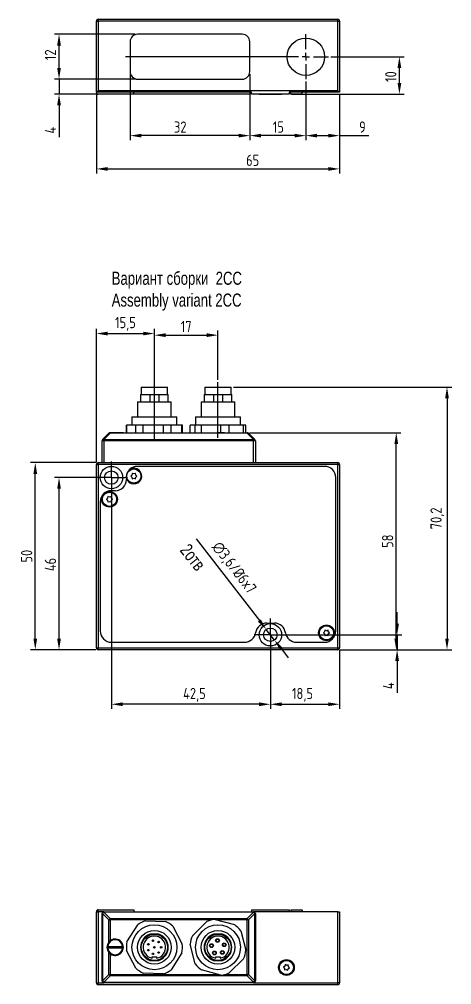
# Model space of a CAD drawing. Header units: millimetres. Extents: x -665 to 1947, y -360 to 733.
# Drawn here: x 863.9 to 979.5, y -360.2 to -102.2 of the extents above; entities that cross this region are included whole.
import ezdxf

# ---------------------------------------------------------------- set-up
doc = ezdxf.new("R2010")
doc.units = ezdxf.units.MM
doc.layers.add('FORMAT', color=7, linetype='Continuous')
doc.styles.add('GOSTw', font='gostw.shx')
doc.styles.add('SLDTEXTSTYLE1', font='TXT', dxfattribs={"width": 0.75})
doc.dimstyles.new('Vad-style', dxfattribs={"dimtxt": 3, "dimasz": 3, "dimexe": 1.25, "dimexo": 0.625, "dimgap": 0.8, "dimtad": 1, "dimtxsty": 'GOSTw', "dimcen": 2.5, "dimclrd": 1, "dimclre": 1, "dimclrt": 1, "dimazin": 0, "dimtfac": 1, "dimtmove": 0, "dimatfit": 3, "dimfxl": 0, "dimarcsym": 0})

# ---------------------------------------------------------------- blocks, each defined once
blk = doc.blocks.new('*D11')
at = {"color": 1, "lineweight": -2, "transparency": 16777216}
for p, q in [((940.49, -118.84), (940.49, -134.56)), ((949.49, -122.34), (949.49, -134.56)), ((943.49, -133.31), (946.49, -133.31)), ((949.49, -133.31), (957.34, -133.31))]:
    blk.add_line(p, q, dxfattribs=at)
at = {"color": 1, "transparency": 16777216}
for points in [[(943.49, -132.81), (943.49, -133.81), (940.49, -133.31)], [(946.49, -132.81), (946.49, -133.81), (949.49, -133.31)]]:
    blk.add_solid(points, dxfattribs=at)
at = {"layer": 'Defpoints', "color": 0, "transparency": 16777216}
for p in [(940.49, -118.22), (949.49, -121.72), (940.49, -133.31)]:
    blk.add_point(p, dxfattribs=at)
at = {"color": 1, "transparency": 16777216, "insert": (955.61, -129.51), "char_height": 3, "attachment_point": 2, "style": 'GOSTw'}
blk.add_mtext('9', dxfattribs=at)
blk = doc.blocks.new('*D12')
at = {"color": 1, "lineweight": -2, "transparency": 16777216}
for p, q in [((925.49, -116.84), (925.49, -134.56)), ((940.49, -118.84), (940.49, -134.56)), ((937.49, -133.31), (928.49, -133.31))]:
    blk.add_line(p, q, dxfattribs=at)
at = {"color": 1, "transparency": 16777216}
for points in [[(928.49, -132.81), (928.49, -133.81), (925.49, -133.31)], [(937.49, -132.81), (937.49, -133.81), (940.49, -133.31)]]:
    blk.add_solid(points, dxfattribs=at)
at = {"layer": 'Defpoints', "color": 0, "transparency": 16777216}
for p in [(925.49, -116.22), (940.49, -118.22), (925.49, -133.31)]:
    blk.add_point(p, dxfattribs=at)
at = {"color": 1, "transparency": 16777216, "insert": (933.13, -129.51), "char_height": 3, "attachment_point": 2, "style": 'GOSTw'}
blk.add_mtext('15', dxfattribs=at)
blk = doc.blocks.new('*D13')
at = {"color": 1, "lineweight": -2, "transparency": 16777216}
for p, q in [((893.49, -116.84), (893.49, -134.56)), ((925.49, -116.84), (925.49, -134.56)), ((922.49, -133.31), (896.49, -133.31))]:
    blk.add_line(p, q, dxfattribs=at)
at = {"color": 1, "transparency": 16777216}
for points in [[(896.49, -132.81), (896.49, -133.81), (893.49, -133.31)], [(922.49, -132.81), (922.49, -133.81), (925.49, -133.31)]]:
    blk.add_solid(points, dxfattribs=at)
at = {"layer": 'Defpoints', "color": 0, "transparency": 16777216}
for p in [(893.49, -116.22), (925.49, -116.22), (893.49, -133.31)]:
    blk.add_point(p, dxfattribs=at)
at = {"color": 1, "transparency": 16777216, "insert": (906.9, -129.51), "char_height": 3, "attachment_point": 2, "style": 'GOSTw'}
blk.add_mtext('32', dxfattribs=at)
blk = doc.blocks.new('*D14')
at = {"color": 1, "lineweight": -2, "transparency": 16777216}
for p, q in [((947.12, -112.22), (966.74, -112.22)), ((965.49, -119.22), (965.49, -115.22)), ((936.62, -122.22), (966.74, -122.22))]:
    blk.add_line(p, q, dxfattribs=at)
at = {"color": 1, "transparency": 16777216}
for points in [[(964.99, -115.22), (965.99, -115.22), (965.49, -112.22)], [(964.99, -119.22), (965.99, -119.22), (965.49, -122.22)]]:
    blk.add_solid(points, dxfattribs=at)
at = {"layer": 'Defpoints', "color": 0, "transparency": 16777216}
for p in [(946.49, -112.22), (965.49, -112.22), (935.99, -122.22)]:
    blk.add_point(p, dxfattribs=at)
at = {"color": 1, "transparency": 16777216, "insert": (961.69, -117.53), "char_height": 3, "attachment_point": 2, "rotation": 90, "style": 'GOSTw'}
blk.add_mtext('10', dxfattribs=at)
blk = doc.blocks.new('*D15')
at = {"color": 1, "lineweight": -2, "transparency": 16777216}
for p, q in [((874.49, -115.22), (874.49, -112.22)), ((894.87, -118.22), (873.24, -118.22)), ((874.49, -118.22), (874.49, -122.22)), ((925.37, -122.22), (873.24, -122.22)), ((874.49, -125.22), (874.49, -133.72))]:
    blk.add_line(p, q, dxfattribs=at)
at = {"color": 1, "transparency": 16777216}
for points in [[(873.99, -115.22), (874.99, -115.22), (874.49, -118.22)], [(873.99, -125.22), (874.99, -125.22), (874.49, -122.22)]]:
    blk.add_solid(points, dxfattribs=at)
at = {"layer": 'Defpoints', "color": 0, "transparency": 16777216}
for p in [(895.49, -118.22), (874.49, -122.22), (925.99, -122.22)]:
    blk.add_point(p, dxfattribs=at)
at = {"color": 1, "transparency": 16777216, "insert": (870.69, -131.85), "char_height": 3, "attachment_point": 2, "rotation": 90, "style": 'GOSTw'}
blk.add_mtext('4', dxfattribs=at)
blk = doc.blocks.new('*D16')
at = {"color": 1, "lineweight": -2, "transparency": 16777216}
for p, q in [((894.87, -106.22), (873.24, -106.22)), ((874.49, -115.22), (874.49, -109.22)), ((894.87, -118.22), (873.24, -118.22))]:
    blk.add_line(p, q, dxfattribs=at)
at = {"color": 1, "transparency": 16777216}
for points in [[(873.99, -109.22), (874.99, -109.22), (874.49, -106.22)], [(873.99, -115.22), (874.99, -115.22), (874.49, -118.22)]]:
    blk.add_solid(points, dxfattribs=at)
at = {"layer": 'Defpoints', "color": 0, "transparency": 16777216}
for p in [(874.49, -106.22), (895.49, -106.22), (895.49, -118.22)]:
    blk.add_point(p, dxfattribs=at)
at = {"color": 1, "transparency": 16777216, "insert": (870.69, -111.7), "char_height": 3, "attachment_point": 2, "rotation": 90, "style": 'GOSTw'}
blk.add_mtext('12', dxfattribs=at)
blk = doc.blocks.new('*D17')
at = {"color": 1, "lineweight": -2, "transparency": 16777216}
for p, q in [((884.49, -122.34), (884.49, -143.45)), ((949.49, -122.34), (949.49, -143.45)), ((887.49, -142.2), (946.49, -142.2))]:
    blk.add_line(p, q, dxfattribs=at)
at = {"color": 1, "transparency": 16777216}
for points in [[(887.49, -141.7), (887.49, -142.7), (884.49, -142.2)], [(946.49, -141.7), (946.49, -142.7), (949.49, -142.2)]]:
    blk.add_solid(points, dxfattribs=at)
at = {"layer": 'Defpoints', "color": 0, "transparency": 16777216}
for p in [(884.49, -121.72), (949.49, -121.72), (949.49, -142.2)]:
    blk.add_point(p, dxfattribs=at)
at = {"color": 1, "transparency": 16777216, "insert": (926.26, -138.4), "char_height": 3, "attachment_point": 2, "style": 'GOSTw'}
blk.add_mtext('65', dxfattribs=at)
blk = doc.blocks.new('SW_CENTERMARKSYMBOL_12')
at = {"layer": 'FORMAT', "color": 0}
for p, q in [((0, 2.5), (0, 4.3)), ((-2.5, 0), (-4.3, 0)), ((0, 0), (-2.5, 0)), ((0, 0), (0, 2.5)), ((0, 0), (2.5, 0)), ((0, 0), (0, -2.5)), ((2.5, 0), (4.3, 0)), ((0, -2.5), (0, -4.3))]:
    blk.add_line(p, q, dxfattribs=at)
blk = doc.blocks.new('SW_CENTERMARKSYMBOL_13')
at = {"layer": 'FORMAT', "color": 0}
for p, q in [((0, 2.5), (0, 4.3)), ((-2.5, 0), (-4.3, 0)), ((0, 0), (-2.5, 0)), ((0, 0), (0, 2.5)), ((0, 0), (2.5, 0)), ((0, 0), (0, -2.5)), ((2.5, 0), (4.3, 0)), ((0, -2.5), (0, -4.3))]:
    blk.add_line(p, q, dxfattribs=at)
blk = doc.blocks.new('*D60')
at = {"color": 1, "lineweight": -2, "transparency": 16777216}
for p, q in [((925.41, -212.69), (965.9, -212.69)), ((964.65, -267.69), (964.65, -215.69)), ((949.62, -270.69), (965.9, -270.69))]:
    blk.add_line(p, q, dxfattribs=at)
at = {"color": 1, "transparency": 16777216}
for points in [[(964.15, -215.69), (965.15, -215.69), (964.65, -212.69)], [(964.15, -267.69), (965.15, -267.69), (964.65, -270.69)]]:
    blk.add_solid(points, dxfattribs=at)
at = {"layer": 'Defpoints', "color": 0, "transparency": 16777216}
for p in [(924.79, -212.69), (964.65, -212.69), (948.99, -270.69)]:
    blk.add_point(p, dxfattribs=at)
at = {"color": 1, "transparency": 16777216, "insert": (962.35, -241.69), "char_height": 3, "attachment_point": 5, "rotation": 90, "style": 'GOSTw'}
blk.add_mtext('58', dxfattribs=at)
blk = doc.blocks.new('*D62')
at = {"color": 1, "lineweight": -2, "transparency": 16777216}
for p, q in [((884.37, -220.69), (866.89, -220.69)), ((868.14, -267.69), (868.14, -223.69)), ((884.37, -270.69), (866.89, -270.69))]:
    blk.add_line(p, q, dxfattribs=at)
at = {"color": 1, "transparency": 16777216}
for points in [[(867.64, -223.69), (868.64, -223.69), (868.14, -220.69)], [(867.64, -267.69), (868.64, -267.69), (868.14, -270.69)]]:
    blk.add_solid(points, dxfattribs=at)
at = {"layer": 'Defpoints', "color": 0, "transparency": 16777216}
for p in [(868.14, -220.69), (884.99, -220.69), (884.99, -270.69)]:
    blk.add_point(p, dxfattribs=at)
at = {"color": 1, "transparency": 16777216, "insert": (865.84, -245.69), "char_height": 3, "attachment_point": 5, "rotation": 90, "style": 'GOSTw'}
blk.add_mtext('50', dxfattribs=at)
blk = doc.blocks.new('*D63')
at = {"color": 1, "lineweight": -2, "transparency": 16777216}
for p, q in [((921.12, -200.49), (979.47, -200.49)), ((978.22, -203.49), (978.22, -267.69)), ((949.62, -270.69), (979.47, -270.69))]:
    blk.add_line(p, q, dxfattribs=at)
at = {"color": 1, "transparency": 16777216}
for points in [[(977.72, -203.49), (978.72, -203.49), (978.22, -200.49)], [(977.72, -267.69), (978.72, -267.69), (978.22, -270.69)]]:
    blk.add_solid(points, dxfattribs=at)
at = {"layer": 'Defpoints', "color": 0, "transparency": 16777216}
for p in [(920.49, -200.49), (948.99, -270.69), (978.22, -270.69)]:
    blk.add_point(p, dxfattribs=at)
at = {"color": 1, "transparency": 16777216, "insert": (975.64, -235.59), "char_height": 3, "attachment_point": 5, "rotation": 90, "style": 'GOSTw'}
blk.add_mtext('70,2', dxfattribs=at)
blk = doc.blocks.new('*D64')
at = {"color": 1, "lineweight": -2, "transparency": 16777216}
for p, q in [((884.49, -220.56), (884.49, -184.95)), ((899.99, -198.16), (899.99, -184.95)), ((887.49, -186.2), (896.99, -186.2))]:
    blk.add_line(p, q, dxfattribs=at)
at = {"color": 1, "transparency": 16777216}
for points in [[(887.49, -185.7), (887.49, -186.7), (884.49, -186.2)], [(896.99, -185.7), (896.99, -186.7), (899.99, -186.2)]]:
    blk.add_solid(points, dxfattribs=at)
at = {"layer": 'Defpoints', "color": 0, "transparency": 16777216}
for p in [(899.99, -186.2), (899.99, -198.79), (884.49, -221.19)]:
    blk.add_point(p, dxfattribs=at)
at = {"color": 1, "transparency": 16777216, "insert": (892.24, -183.61), "char_height": 3, "attachment_point": 5, "style": 'GOSTw'}
blk.add_mtext('15,5', dxfattribs=at)
blk = doc.blocks.new('*D65')
at = {"color": 1, "lineweight": -2, "transparency": 16777216}
for p, q in [((899.99, -199.16), (899.99, -185.38)), ((916.99, -198.59), (916.99, -185.38)), ((902.99, -186.63), (913.99, -186.63))]:
    blk.add_line(p, q, dxfattribs=at)
at = {"color": 1, "transparency": 16777216}
for points in [[(902.99, -186.13), (902.99, -187.13), (899.99, -186.63)], [(913.99, -186.13), (913.99, -187.13), (916.99, -186.63)]]:
    blk.add_solid(points, dxfattribs=at)
at = {"layer": 'Defpoints', "color": 0, "transparency": 16777216}
for p in [(916.99, -186.63), (899.99, -199.79), (916.99, -199.21)]:
    blk.add_point(p, dxfattribs=at)
at = {"color": 1, "transparency": 16777216, "insert": (908.49, -184.33), "char_height": 3, "attachment_point": 5, "style": 'GOSTw'}
blk.add_mtext('17', dxfattribs=at)
blk = doc.blocks.new('*D86')
at = {"color": 1, "lineweight": -2, "transparency": 16777216}
for p, q in [((930.99, -270.11), (930.99, -286.51)), ((949.49, -270.81), (949.49, -286.51)), ((933.99, -285.26), (946.49, -285.26))]:
    blk.add_line(p, q, dxfattribs=at)
at = {"color": 1, "transparency": 16777216}
for points in [[(933.99, -284.76), (933.99, -285.76), (930.99, -285.26)], [(946.49, -284.76), (946.49, -285.76), (949.49, -285.26)]]:
    blk.add_solid(points, dxfattribs=at)
at = {"layer": 'Defpoints', "color": 0, "transparency": 16777216}
for p in [(930.99, -269.49), (949.49, -270.19), (949.49, -285.26)]:
    blk.add_point(p, dxfattribs=at)
at = {"color": 1, "transparency": 16777216, "insert": (939.58, -280.89), "char_height": 3, "attachment_point": 2, "style": 'GOSTw'}
blk.add_mtext('18,5', dxfattribs=at)
blk = doc.blocks.new('*D87')
at = {"color": 1, "lineweight": -2, "transparency": 16777216}
for p, q in [((888.49, -228.11), (888.49, -286.51)), ((930.99, -270.11), (930.99, -286.51)), ((927.99, -285.26), (891.49, -285.26))]:
    blk.add_line(p, q, dxfattribs=at)
at = {"color": 1, "transparency": 16777216}
for points in [[(891.49, -284.76), (891.49, -285.76), (888.49, -285.26)], [(927.99, -284.76), (927.99, -285.76), (930.99, -285.26)]]:
    blk.add_solid(points, dxfattribs=at)
at = {"layer": 'Defpoints', "color": 0, "transparency": 16777216}
for p in [(888.49, -227.49), (930.99, -269.49), (888.49, -285.26)]:
    blk.add_point(p, dxfattribs=at)
at = {"color": 1, "transparency": 16777216, "insert": (910.69, -280.89), "char_height": 3, "attachment_point": 2, "style": 'GOSTw'}
blk.add_mtext('42,5', dxfattribs=at)
blk = doc.blocks.new('*D88')
at = {"color": 1, "lineweight": -2, "transparency": 16777216}
for p, q in [((964.88, -263.69), (964.88, -260.69)), ((934.42, -266.69), (966.13, -266.69)), ((964.88, -266.69), (964.88, -270.69)), ((949.62, -270.69), (966.13, -270.69)), ((964.88, -273.69), (964.88, -282.19))]:
    blk.add_line(p, q, dxfattribs=at)
at = {"color": 1, "transparency": 16777216}
for points in [[(964.38, -263.69), (965.38, -263.69), (964.88, -266.69)], [(964.38, -273.69), (965.38, -273.69), (964.88, -270.69)]]:
    blk.add_solid(points, dxfattribs=at)
at = {"layer": 'Defpoints', "color": 0, "transparency": 16777216}
for p in [(933.79, -266.69), (964.88, -266.69), (948.99, -270.69)]:
    blk.add_point(p, dxfattribs=at)
at = {"color": 1, "transparency": 16777216, "insert": (961.08, -280.32), "char_height": 3, "attachment_point": 2, "rotation": 90, "style": 'GOSTw'}
blk.add_mtext('4', dxfattribs=at)
blk = doc.blocks.new('*D98')
at = {"color": 1, "lineweight": -2, "transparency": 16777216}
for p, q in [((885.07, -224.69), (873.24, -224.69)), ((874.49, -267.69), (874.49, -227.69)), ((884.37, -270.69), (873.24, -270.69))]:
    blk.add_line(p, q, dxfattribs=at)
at = {"color": 1, "transparency": 16777216}
for points in [[(873.99, -227.69), (874.99, -227.69), (874.49, -224.69)], [(873.99, -267.69), (874.99, -267.69), (874.49, -270.69)]]:
    blk.add_solid(points, dxfattribs=at)
at = {"layer": 'Defpoints', "color": 0, "transparency": 16777216}
for p in [(874.49, -224.69), (885.69, -224.69), (884.99, -270.69)]:
    blk.add_point(p, dxfattribs=at)
at = {"color": 1, "transparency": 16777216, "insert": (870.69, -247.92), "char_height": 3, "attachment_point": 2, "rotation": 90, "style": 'GOSTw'}
blk.add_mtext('46', dxfattribs=at)
blk = doc.blocks.new('*D119')
at = {"color": 1, "lineweight": -2, "transparency": 16777216}
for p, q in [((911.19, -241.05), (928.06, -262.89)), ((932.09, -268.11), (929.89, -265.26)), ((933.93, -270.48), (935.76, -272.86))]:
    blk.add_line(p, q, dxfattribs=at)
at = {"color": 1, "transparency": 16777216}
for points in [[(928.45, -262.58), (927.66, -263.19), (929.89, -265.26)], [(934.32, -270.18), (933.53, -270.79), (932.09, -268.11)]]:
    blk.add_solid(points, dxfattribs=at)
at = {"layer": 'Defpoints', "color": 0, "transparency": 16777216}
for p in [(929.89, -265.26), (932.09, -268.11)]:
    blk.add_point(p, dxfattribs=at)
at = {"color": 1, "transparency": 16777216, "insert": (921.15, -248.89), "char_height": 3, "attachment_point": 5, "rotation": 307.6861, "style": 'GOSTw'}
blk.add_mtext('∅3,6/%%C6x7', dxfattribs=at)

msp = doc.modelspace()

# ---------------------------------------------------------------- linework, layer by layer
for p, q in [((884.492, -121.72), (884.492, -102.72)), ((884.492, -102.72), (884.992, -102.72)), ((884.992, -102.72), (884.992, -102.22)), ((884.992, -102.22), (948.992, -102.22)), ((948.992, -102.72), (884.992, -102.72)), ((884.992, -102.72), (884.992, -121.22)), ((948.992, -102.72), (948.992, -102.22)), ((948.992, -102.72), (949.492, -102.72)), ((948.992, -121.22), (948.992, -102.72)), ((949.492, -102.72), (949.492, -121.72)), ((893.492, -108.22), (893.492, -116.22)), ((893.492, -108.22), (893.492, -116.22)), ((923.492, -106.22), (895.492, -106.22)), ((923.492, -106.22), (895.492, -106.22)), ((925.492, -116.22), (925.492, -108.22)), ((925.492, -116.22), (925.492, -108.22)), ((940.492, -110.22), (940.492, -106.22)), ((938.492, -112.22), (892.302, -112.22)), ((940.492, -112.22), (939.492, -112.22)), ((940.492, -112.22), (940.492, -111.22)), ((940.492, -112.22), (940.492, -113.22)), ((940.492, -112.22), (941.492, -112.22)), ((942.492, -112.22), (946.492, -112.22)), ((940.492, -114.22), (940.492, -118.22)), ((895.492, -118.22), (923.492, -118.22)), ((895.492, -118.22), (923.492, -118.22)), ((884.992, -121.22), (948.992, -121.22)), ((884.652, -121.72), (884.492, -121.72)), ((925.992, -121.72), (884.652, -121.72)), ((894.492, -122.22), (884.992, -122.22)), ((894.492, -122.22), (894.492, -121.72)), ((925.992, -122.22), (925.992, -121.72)), ((930.992, -122.22), (925.992, -122.22)), ((927.992, -122.22), (933.992, -122.22)), ((935.992, -122.22), (930.992, -122.22)), ((949.333, -121.72), (935.992, -121.72)), ((935.992, -121.72), (935.992, -122.22)), ((936.492, -122.22), (936.492, -121.72)), ((939.492, -122.22), (936.492, -122.22)), ((939.492, -122.22), (939.492, -121.72)), ((949.492, -121.72), (949.333, -121.72)), ((896.492, -200.486), (903.492, -200.486)), ((899.992, -214.607), (899.992, -198.785)), ((913.492, -200.486), (920.492, -200.486)), ((916.992, -214.1), (916.992, -199.215)), ((896.292, -202.485), (898.792, -202.485)), ((898.792, -202.485), (898.792, -204.485)), ((898.792, -202.485), (899.992, -202.485)), ((899.992, -202.485), (901.192, -202.485)), ((901.192, -202.485), (901.192, -204.485)), ((901.192, -202.485), (903.692, -202.485)), ((913.292, -202.485), (915.792, -202.485)), ((915.792, -202.485), (915.792, -204.485)), ((915.792, -202.485), (916.992, -202.485)), ((916.992, -202.485), (918.192, -202.485)), ((918.192, -202.485), (918.192, -204.485)), ((918.192, -202.485), (920.692, -202.485)), ((895.492, -204.485), (904.492, -204.485)), ((912.492, -204.485), (921.492, -204.485)), ((893.992, -208.485), (905.992, -208.485)), ((910.992, -208.485), (922.992, -208.485)), ((892.541, -210.685), (892.492, -210.685)), ((892.541, -212.685), (892.541, -210.685)), ((895.034, -210.685), (892.541, -210.685)), ((895.034, -212.685), (895.034, -210.685)), ((897.007, -210.685), (895.034, -210.685)), ((897.007, -212.685), (897.007, -210.685)), ((902.387, -210.685), (897.007, -210.685)), ((902.387, -212.685), (902.387, -210.685)), ((904.458, -210.685), (902.387, -210.685)), ((904.458, -212.685), (904.458, -210.685)), ((907.345, -210.685), (904.458, -210.685)), ((907.345, -212.685), (907.345, -210.685)), ((907.492, -210.685), (907.345, -210.685)), ((909.537, -212.685), (909.537, -210.685)), ((910.913, -210.685), (909.537, -210.685)), ((910.913, -212.685), (910.913, -210.685)), ((912.559, -210.685), (910.913, -210.685)), ((912.559, -212.685), (912.559, -210.685)), ((917.756, -210.685), (912.559, -210.685)), ((917.756, -212.685), (917.756, -210.685)), ((920.014, -210.685), (917.756, -210.685)), ((920.014, -212.685), (920.014, -210.685)), ((923.835, -210.685), (920.014, -210.685)), ((923.835, -212.685), (923.835, -210.685)), ((924.448, -210.685), (923.835, -210.685)), ((924.448, -212.685), (924.448, -210.685)), ((886.139, -214.539), (887.846, -212.832)), ((888.2, -212.832), (886.492, -214.539)), ((888.2, -212.685), (917.137, -212.685)), ((888.2, -212.832), (888.2, -212.685)), ((891.692, -212.685), (888.2, -212.685)), ((924.785, -212.832), (888.2, -212.832)), ((917.756, -212.685), (917.137, -212.685)), ((918.743, -212.685), (917.756, -212.685)), ((918.743, -212.685), (924.785, -212.685)), ((924.785, -212.832), (924.785, -212.685)), ((926.492, -214.539), (924.785, -212.832)), ((925.139, -212.832), (926.846, -214.539)), ((885.992, -220.685), (885.992, -214.893)), ((886.492, -214.893), (885.992, -214.893)), ((886.492, -214.893), (886.492, -214.539)), ((886.492, -214.539), (926.492, -214.539)), ((886.492, -214.893), (886.492, -220.685)), ((926.492, -214.893), (886.492, -214.893)), ((926.492, -214.539), (926.492, -214.893)), ((926.492, -220.685), (926.492, -214.893)), ((926.992, -214.893), (926.492, -214.893)), ((926.992, -214.893), (926.992, -220.685)), ((884.492, -270.185), (884.492, -221.185)), ((884.492, -221.185), (884.992, -221.185)), ((884.992, -221.185), (884.992, -220.685)), ((884.992, -220.685), (948.992, -220.685)), ((884.992, -221.185), (884.992, -270.185)), ((948.992, -221.185), (884.992, -221.185)), ((886.492, -220.685), (926.492, -220.685)), ((945.492, -221.686), (895.492, -221.686)), ((945.492, -221.686), (895.492, -221.686)), ((948.992, -221.185), (948.992, -220.685)), ((948.992, -221.185), (949.492, -221.185)), ((948.992, -270.185), (948.992, -221.185)), ((949.492, -221.185), (949.492, -270.185)), ((893.994, -223.998), (893.667, -224.285)), ((893.667, -224.285), (893.994, -224.573)), ((893.693, -224.263), (893.692, -224.285)), ((893.692, -224.285), (893.693, -224.308)), ((894.08, -223.571), (893.994, -223.998)), ((894.112, -223.582), (894.073, -223.604)), ((894.492, -223.711), (894.08, -223.571)), ((894.905, -223.571), (894.492, -223.711)), ((894.912, -223.604), (894.873, -223.582)), ((894.99, -223.998), (894.905, -223.571)), ((895.317, -224.285), (894.99, -223.998)), ((894.99, -224.573), (895.317, -224.285)), ((892.492, -224.685), (892.492, -225.185)), ((892.492, -224.926), (892.492, -225.185)), ((893.994, -224.573), (894.08, -225)), ((894.073, -224.967), (894.112, -224.989)), ((894.08, -225), (894.492, -224.86)), ((894.492, -224.86), (894.905, -225)), ((894.873, -224.989), (894.912, -224.967)), ((894.905, -225), (894.99, -224.573)), ((948.492, -265.685), (948.492, -224.685)), ((948.492, -265.685), (948.492, -224.685)), ((889.492, -228.185), (888.492, -228.185)), ((889.492, -228.185), (888.492, -228.185)), ((885.492, -231.185), (885.492, -265.685)), ((885.492, -231.185), (885.492, -265.685)), ((887.494, -230.198), (887.167, -230.485)), ((887.167, -230.485), (887.494, -230.773)), ((887.193, -230.463), (887.192, -230.485)), ((887.192, -230.485), (887.193, -230.508)), ((887.58, -229.771), (887.494, -230.198)), ((887.494, -230.773), (887.58, -231.2)), ((887.612, -229.782), (887.573, -229.804)), ((887.573, -231.167), (887.612, -231.189)), ((887.992, -229.91), (887.58, -229.771)), ((887.58, -231.2), (887.992, -231.06)), ((888.405, -229.771), (887.992, -229.91)), ((887.992, -231.06), (888.405, -231.2)), ((888.412, -229.804), (888.373, -229.782)), ((888.373, -231.189), (888.412, -231.167)), ((888.49, -230.198), (888.405, -229.771)), ((888.405, -231.2), (888.49, -230.773)), ((888.817, -230.485), (888.49, -230.198)), ((888.49, -230.773), (888.817, -230.485)), ((930.025, -263.585), (932.06, -263.585)), ((930.025, -263.585), (932.06, -263.585)), ((945.58, -265.471), (945.494, -265.898)), ((945.612, -265.482), (945.573, -265.504)), ((945.992, -265.61), (945.58, -265.471)), ((946.405, -265.471), (945.992, -265.61)), ((946.412, -265.504), (946.373, -265.482)), ((946.49, -265.898), (946.405, -265.471)), ((945.494, -265.898), (945.167, -266.185)), ((945.167, -266.185), (945.494, -266.473)), ((945.193, -266.163), (945.192, -266.185)), ((945.192, -266.185), (945.193, -266.208)), ((945.494, -266.473), (945.58, -266.9)), ((945.573, -266.867), (945.612, -266.889)), ((945.58, -266.9), (945.992, -266.76)), ((945.992, -266.76), (946.405, -266.9)), ((946.373, -266.889), (946.412, -266.867)), ((946.405, -266.9), (946.49, -266.473)), ((946.817, -266.185), (946.49, -265.898)), ((946.49, -266.473), (946.817, -266.185)), ((884.492, -270.185), (884.992, -270.185)), ((884.992, -270.185), (948.992, -270.185)), ((884.992, -270.685), (884.992, -270.185)), ((948.992, -270.685), (884.992, -270.685)), ((948.992, -270.685), (884.992, -270.685)), ((888.492, -268.685), (924.092, -268.685)), ((888.492, -268.685), (924.092, -268.685)), ((937.992, -268.685), (945.492, -268.685)), ((937.992, -268.685), (945.492, -268.685)), ((948.992, -270.685), (948.992, -270.185)), ((948.992, -270.185), (949.492, -270.185)), ((884.992, -340.702), (884.992, -340.202)), ((884.992, -340.202), (894.492, -340.202)), ((894.492, -340.202), (894.492, -340.702)), ((925.992, -340.202), (925.992, -340.702)), ((925.992, -340.202), (935.992, -340.202)), ((935.992, -340.202), (935.992, -340.702)), ((936.492, -340.202), (936.492, -340.702)), ((936.492, -340.202), (939.492, -340.202)), ((939.492, -340.202), (939.492, -340.702)), ((884.492, -340.702), (884.992, -340.702)), ((884.492, -359.702), (884.492, -340.702)), ((884.992, -340.702), (884.992, -359.702)), ((886.492, -340.702), (884.992, -340.702)), ((885.992, -341.202), (886.139, -341.202)), ((885.992, -359.202), (885.992, -341.202)), ((887.846, -342.909), (886.139, -341.202)), ((886.139, -341.202), (886.139, -359.202)), ((886.492, -340.848), (886.492, -340.702)), ((886.492, -340.702), (926.492, -340.702)), ((886.492, -340.848), (888.2, -342.555)), ((926.492, -340.848), (886.492, -340.848)), ((887.846, -342.909), (888.2, -342.909)), ((887.846, -348.742), (887.846, -342.909)), ((888.2, -342.555), (888.2, -342.909)), ((888.2, -342.555), (924.785, -342.555)), ((888.2, -342.909), (888.2, -348.421)), ((915.242, -342.909), (888.2, -342.909)), ((897.598, -343.094), (902.978, -343.321)), ((916.229, -342.74), (921.426, -344.152)), ((924.785, -342.909), (916.848, -342.909)), ((924.785, -342.555), (926.492, -340.848)), ((924.785, -342.555), (924.785, -342.909)), ((924.785, -357.494), (924.785, -342.909)), ((925.139, -342.909), (924.785, -342.909)), ((926.846, -341.202), (925.139, -342.909)), ((925.139, -342.909), (925.139, -357.494)), ((926.492, -340.848), (926.492, -340.702)), ((948.992, -340.702), (926.492, -340.702)), ((926.846, -359.202), (926.846, -341.202)), ((926.846, -341.202), (926.992, -341.202)), ((926.992, -341.202), (926.992, -359.202)), ((948.992, -359.702), (948.992, -340.702)), ((948.992, -340.702), (949.492, -340.702)), ((949.492, -340.702), (949.492, -359.702)), ((892.64, -348.721), (895.527, -344.176)), ((904.95, -344.574), (907.444, -349.347)), ((910.149, -347.132), (913.971, -343.337)), ((899.992, -346.702), (898.792, -346.702)), ((901.192, -346.702), (899.992, -346.702)), ((916.992, -346.702), (915.792, -346.702)), ((918.192, -346.702), (916.992, -346.702)), ((923.072, -345.81), (924.448, -351.017)), ((887.508, -349.952), (891.477, -349.952)), ((891.477, -350.452), (887.508, -350.452)), ((910.913, -354.593), (909.537, -349.386)), ((887.846, -357.494), (887.846, -351.661)), ((888.2, -351.982), (888.2, -357.494)), ((895.034, -355.829), (892.541, -351.056)), ((899.392, -353.141), (899.392, -352.741)), ((899.392, -352.741), (900.592, -352.741)), ((900.592, -352.741), (900.592, -353.141)), ((907.345, -351.682), (904.458, -356.227)), ((916.392, -353.141), (916.392, -352.741)), ((916.392, -352.741), (917.592, -352.741)), ((917.592, -352.741), (917.592, -353.141)), ((923.835, -353.271), (920.014, -357.066)), ((898.792, -353.702), (899.992, -353.702)), ((899.992, -353.702), (901.192, -353.702)), ((915.792, -353.702), (916.992, -353.702)), ((916.992, -353.702), (918.192, -353.702)), ((934.829, -355.261), (934.472, -355.512)), ((934.472, -355.512), (934.766, -355.833)), ((934.766, -355.833), (934.804, -356.267)), ((934.96, -354.846), (934.829, -355.261)), ((935.355, -355.03), (934.96, -354.846)), ((935.78, -354.936), (935.355, -355.03)), ((935.625, -356.357), (935.756, -355.942)), ((935.756, -355.942), (936.113, -355.691)), ((935.819, -355.37), (935.78, -354.936)), ((936.113, -355.691), (935.819, -355.37)), ((886.139, -359.202), (887.846, -357.494)), ((888.2, -357.848), (886.492, -359.555)), ((887.846, -357.494), (888.2, -357.494)), ((888.2, -357.848), (888.2, -357.494)), ((888.2, -357.494), (917.137, -357.494)), ((924.785, -357.848), (888.2, -357.848)), ((902.387, -357.309), (897.007, -357.082)), ((917.756, -357.663), (912.559, -356.251)), ((918.743, -357.494), (924.785, -357.494)), ((924.785, -357.848), (924.785, -357.494)), ((925.139, -357.494), (924.785, -357.494)), ((926.492, -359.555), (924.785, -357.848)), ((925.139, -357.494), (926.846, -359.202)), ((934.804, -356.267), (935.23, -356.173)), ((935.23, -356.173), (935.625, -356.357)), ((884.492, -359.702), (884.992, -359.702)), ((884.992, -360.202), (884.992, -359.702)), ((884.992, -359.702), (886.492, -359.702)), ((948.992, -360.202), (884.992, -360.202)), ((885.992, -359.202), (886.139, -359.202)), ((886.492, -359.555), (926.492, -359.555)), ((886.492, -359.702), (886.492, -359.555)), ((926.492, -359.702), (886.492, -359.702)), ((926.492, -359.555), (926.492, -359.702)), ((926.492, -359.702), (948.992, -359.702)), ((926.846, -359.202), (926.992, -359.202)), ((948.992, -360.202), (948.992, -359.702)), ((949.492, -359.702), (948.992, -359.702))]:
    msp.add_line(p, q)
at = {"flags": 128}
for points in [[(887.846, -212.832), (887.61, -213.068), (887.435, -213.242), (887.328, -213.349), (887.292, -213.385)], [(895.292, -224.308), (895.292, -224.285), (895.292, -224.263)], [(888.792, -230.508), (888.792, -230.485), (888.792, -230.463)], [(946.792, -266.208), (946.792, -266.185), (946.792, -266.163)]]:
    msp.add_lwpolyline(points, dxfattribs=at)
for centre, radius in [((940.492, -112.22), 5), ((940.492, -112.22), 5), ((888.492, -224.685), 3), ((888.492, -224.685), 1.8), ((894.492, -224.285), 1.9), ((887.992, -230.485), 2.1), ((887.992, -230.485), 1.9), ((930.992, -266.685), 3), ((930.992, -266.685), 1.8), ((945.992, -266.185), 2.1), ((945.992, -266.185), 1.9), ((899.992, -350.202), 6), ((916.992, -350.202), 6), ((899.992, -350.202), 4.5), ((899.992, -350.202), 3.5), ((899.592, -348.447), 0.2), ((916.992, -350.202), 4.5), ((916.992, -350.202), 3.5), ((916.867, -348.406), 0.5), ((916.867, -348.406), 0.4), ((898.371, -349.421), 0.2), ((898.371, -350.982), 0.2), ((898.371, -349.421), 0.1), ((899.592, -348.447), 0.1), ((899.992, -350.202), 0.2), ((899.992, -350.202), 0.1), ((901.115, -348.794), 0.2), ((901.115, -348.794), 0.1), ((901.792, -350.202), 0.2), ((901.792, -350.202), 0.1), ((915.246, -349.766), 0.5), ((915.246, -349.766), 0.4), ((918.661, -349.527), 0.5), ((918.661, -349.527), 0.4), ((898.371, -350.982), 0.1), ((899.592, -351.956), 0.2), ((899.592, -351.956), 0.1), ((901.115, -351.609), 0.2), ((901.115, -351.609), 0.1), ((916.039, -351.728), 0.5), ((916.039, -351.728), 0.4), ((918.149, -351.58), 0.5), ((918.149, -351.58), 0.4), ((935.292, -355.602), 2.1), ((935.292, -355.602), 1.9)]:
    msp.add_circle(centre, radius)
for centre, radius, start, end in [((884.992, -102.72), 0.5, 90, 180), ((948.992, -102.72), 0.5, 0, 90), ((895.492, -108.22), 2, 90, 180), ((895.492, -108.22), 2, 90, 180), ((923.492, -108.22), 2, 0, 90), ((923.492, -108.22), 2, 0, 90), ((895.492, -116.22), 2, 180, 270), ((895.492, -116.22), 2, 180, 270), ((923.492, -116.22), 2, 270, 0), ((923.492, -116.22), 2, 270, 0), ((884.992, -121.72), 0.5, 180, 270), ((888.2, -213.185), 0.5, 90, 135), ((888.023, -213.086), 0.309, 55.14284, 124.85716), ((924.785, -213.185), 0.5, 45, 90), ((924.962, -213.086), 0.309, 55.14289, 124.85711), ((886.492, -214.893), 0.5, 135, 180), ((886.316, -214.793), 0.309, 55.14284, 124.85716), ((926.669, -214.793), 0.309, 55.14294, 124.85706), ((926.492, -214.893), 0.5, 0, 45), ((884.992, -221.185), 0.5, 90, 180), ((895.492, -224.685), 3, 90, 180), ((895.492, -224.685), 3, 90, 131.04548), ((945.492, -224.685), 3, 0, 90), ((945.492, -224.685), 3, 0, 90), ((948.992, -221.185), 0.5, 0, 90), ((894.492, -224.285), 2.1, 197.75279, 117.50928), ((889.492, -225.185), 3, 270, 0), ((889.492, -225.185), 3, 270, 0), ((888.492, -231.185), 3, 90, 180), ((888.492, -231.185), 3, 90, 180), ((888.492, -265.685), 3, 180, 270), ((888.492, -265.685), 3, 180, 270), ((930.025, -266.585), 3, 90, 171.37307), ((930.025, -266.585), 3, 90, 171.37307), ((932.06, -266.585), 3, 8.62693, 90), ((932.06, -266.585), 3, 8.62693, 90), ((945.492, -265.685), 3, 270, 0), ((945.492, -265.685), 3, 270, 0), ((924.092, -265.685), 3, 270, 351.37307), ((924.092, -265.685), 3, 270, 351.37307), ((937.992, -265.685), 3, 188.62693, 270), ((937.992, -265.685), 3, 188.62693, 270), ((884.992, -270.185), 0.5, 180, 270), ((948.992, -270.185), 0.5, 270, 360), ((884.992, -340.702), 0.5, 90, 180), ((886.492, -341.202), 0.5, 90, 180), ((886.869, -341.578), 0.821, 117.27366, 152.72634), ((888.576, -343.285), 0.821, 117.27366, 152.72634), ((899.992, -350.202), 7.5, 108.61881, 126.53987), ((916.992, -350.202), 7.5, 95.83992, 113.76098), ((924.409, -343.285), 0.821, 27.27362, 62.72645), ((926.492, -341.202), 0.5, 0, 90), ((926.116, -341.578), 0.821, 27.27359, 62.72656), ((899.992, -350.202), 7.5, 48.61881, 66.53987), ((916.992, -350.202), 7.5, 35.83992, 53.76098), ((889.492, -350.202), 2, 7.18076, 172.81924), ((889.492, -350.202), 2.2, 234.00754, 125.99246), ((899.992, -350.202), 3.7, 108.92464, 251.07536), ((899.992, -350.202), 3, 281.53696, 258.46304), ((899.992, -350.202), 3.7, 288.92464, 71.07536), ((916.992, -350.202), 7.5, 155.83992, 173.76098), ((916.992, -350.202), 3.7, 108.92464, 251.07536), ((916.992, -350.202), 3, 281.53696, 258.46304), ((916.992, -350.202), 3.7, 288.92464, 71.07536), ((889.492, -350.202), 2.2, 138.45066, 221.54934), ((889.492, -350.202), 2, 187.18076, 352.81924), ((889.492, -350.202), 1.7, 171.54348, 188.45652), ((889.492, -350.202), 1.7, 351.54348, 8.45652), ((899.992, -350.202), 7.5, 168.61881, 186.53987), ((899.992, -350.202), 7.5, 348.61881, 6.53987), ((916.992, -350.202), 7.5, 335.83992, 353.76098), ((899.992, -350.202), 7.5, 228.61881, 246.53987), ((916.992, -350.202), 7.5, 215.83992, 233.76098), ((888.576, -357.118), 0.821, 207.27363, 242.7262), ((899.992, -350.202), 7.5, 288.61881, 306.53987), ((916.992, -350.202), 7.5, 275.83992, 293.76098), ((924.409, -357.118), 0.821, 297.27369, 332.7264), ((884.992, -359.702), 0.5, 180, 270), ((886.492, -359.202), 0.5, 180, 270), ((886.869, -358.825), 0.821, 207.27364, 242.7262), ((926.116, -358.825), 0.821, 297.27358, 332.72643), ((926.492, -359.202), 0.5, 270, 0), ((948.992, -359.702), 0.5, 270, 0)]:
    msp.add_arc(centre, radius, start, end)
for points, knots in [([(884.652, -121.72), (884.724, -121.61), (884.83, -121.448), (884.951, -121.278), (884.991, -121.222), (884.992, -121.22)], [0, 0, 0, 0, 0.6672984, 0.9898517, 1, 1, 1, 1]), ([(948.992, -121.22), (948.994, -121.222), (949.034, -121.278), (949.155, -121.448), (949.261, -121.61), (949.333, -121.72)], [0, 0, 0, 0, 0.0101483, 0.3327016, 1, 1, 1, 1]), ([(892.492, -224.685), (892.52, -224.378), (892.575, -223.768), (892.974, -222.973), (893.354, -222.592), (893.522, -222.423)], [0, 0, 0, 0, 0.36105788, 0.71712327, 1, 1, 1, 1]), ([(888.2, -348.421), (888.132, -348.474), (887.998, -348.578), (887.896, -348.688), (887.846, -348.742)], [0, 0, 0, 0, 0.501683, 1, 1, 1, 1]), ([(887.846, -351.661), (887.897, -351.715), (887.998, -351.825), (888.132, -351.929), (888.2, -351.982)], [0, 0, 0, 0, 0.5007013, 1, 1, 1, 1])]:
    msp.add_open_spline(points, degree=3, knots=knots)
for points in [[(896.492, -200.486), (896.492, -202.485)], [(903.492, -202.485), (903.492, -200.486)], [(913.492, -200.486), (913.492, -202.485)], [(920.492, -202.485), (920.492, -200.486)], [(896.292, -202.485), (896.292, -204.485)], [(903.692, -204.485), (903.692, -202.485)], [(913.292, -202.485), (913.292, -204.485)], [(920.692, -204.485), (920.692, -202.485)], [(895.492, -204.485), (895.492, -208.485)], [(904.492, -208.485), (904.492, -204.485)], [(912.492, -204.485), (912.492, -208.485)], [(921.492, -208.485), (921.492, -204.485)], [(893.992, -208.485), (893.992, -210.685)], [(905.992, -210.685), (905.992, -208.485)], [(910.992, -208.485), (910.992, -210.685)], [(922.992, -210.685), (922.992, -208.485)], [(892.492, -210.685), (892.492, -212.685)], [(907.492, -212.685), (907.492, -210.685)], [(888.692, -222.897), (888.692, -222.897)]]:
    msp.add_open_spline(points, degree=1)

# ---------------------------------------------------------------- block references
for name, p in [('SW_CENTERMARKSYMBOL_12', (888.492, -224.685)), ('SW_CENTERMARKSYMBOL_13', (930.992, -266.685))]:
    msp.add_blockref(name, p)

# ---------------------------------------------------------------- texts
at = {"insert": (888.575, -169.667), "char_height": 3.5, "attachment_point": 1, "style": 'SLDTEXTSTYLE1'}
msp.add_mtext('Вариант сборки  2СС\\PAssembly variant 2CC', dxfattribs=at)
at = {"insert": (909.356, -242.007), "char_height": 3.5, "attachment_point": 1, "rotation": 308.53799, "style": 'SLDTEXTSTYLE1'}
msp.add_mtext('2отв', dxfattribs=at)

# ---------------------------------------------------------------- dimensions: what is measured, and where the dimension line sits
for base, p1, p2, picture, middle in [((874.492, -106.22), (895.492, -118.22), (895.492, -106.22), '*D16', (874.492, -111.699)), ((874.492, -122.22), (895.492, -118.22), (925.992, -122.22), '*D15', (874.492, -131.853)), ((965.492, -112.22), (935.992, -122.22), (946.492, -112.22), '*D14', (965.492, -117.527)), ((874.492, -224.685), (884.992, -270.685), (885.692, -224.685), '*D98', (874.492, -247.924)), ((964.88, -266.685), (948.992, -270.685), (933.792, -266.685), '*D88', (964.88, -280.319))]:
    dim = msp.add_linear_dim(base=base, p1=p1, p2=p2, angle=90, dimstyle='Vad-style')
    dim.commit()
    dim.dimension.update_dxf_attribs({"geometry": picture, "text_midpoint": middle, "dimtype": 160})
for base, p1, p2, picture, middle in [((893.492, -133.306), (925.492, -116.22), (893.492, -116.22), '*D13', (906.897, -133.306)), ((925.492, -133.306), (940.492, -118.22), (925.492, -116.22), '*D12', (933.131, -133.306)), ((940.492, -133.306), (949.492, -121.72), (940.492, -118.22), '*D11', (955.607, -133.306)), ((949.492, -142.201), (884.492, -121.72), (949.492, -121.72), '*D17', (926.262, -142.201)), ((888.492, -285.264), (930.992, -269.485), (888.492, -227.485), '*D87', (910.691, -285.264)), ((949.492, -285.264), (930.992, -269.485), (949.492, -270.185), '*D86', (939.576, -285.264))]:
    dim = msp.add_linear_dim(base=base, p1=p1, p2=p2, dimstyle='Vad-style')
    dim.commit()
    dim.dimension.update_dxf_attribs({"geometry": picture, "text_midpoint": middle, "dimtype": 160})
for base, p1, p2, picture, middle in [((899.992, -186.199), (884.492, -221.185), (899.992, -198.785), '*D64', (892.242, -183.614)), ((916.992, -186.629), (899.992, -199.785), (916.992, -199.215), '*D65', (908.492, -184.329))]:
    dim = msp.add_linear_dim(base=base, p1=p1, p2=p2, dimstyle='Vad-style')
    dim.commit()
    dim.dimension.update_dxf_attribs({"geometry": picture, "text_midpoint": middle})
for base, p1, p2, picture, middle in [((978.223, -270.685), (920.492, -200.486), (948.992, -270.685), '*D63', (975.637, -235.585)), ((964.648, -212.685), (948.992, -270.685), (924.785, -212.685), '*D60', (962.348, -241.685)), ((868.138, -220.685), (884.992, -270.685), (884.992, -220.685), '*D62', (865.838, -245.685))]:
    dim = msp.add_linear_dim(base=base, p1=p1, p2=p2, angle=90, dimstyle='Vad-style')
    dim.commit()
    dim.dimension.update_dxf_attribs({"geometry": picture, "text_midpoint": middle})
dim = msp.add_diameter_dim_2p(p1=(932.093, -268.11), p2=(929.892, -265.261), text='<>/%%C6x7', dimstyle='Vad-style')
dim.commit()
dim.dimension.update_dxf_attribs({"geometry": '*D119', "text_midpoint": (921.147, -248.893)})

doc.saveas('drawing.dxf')
